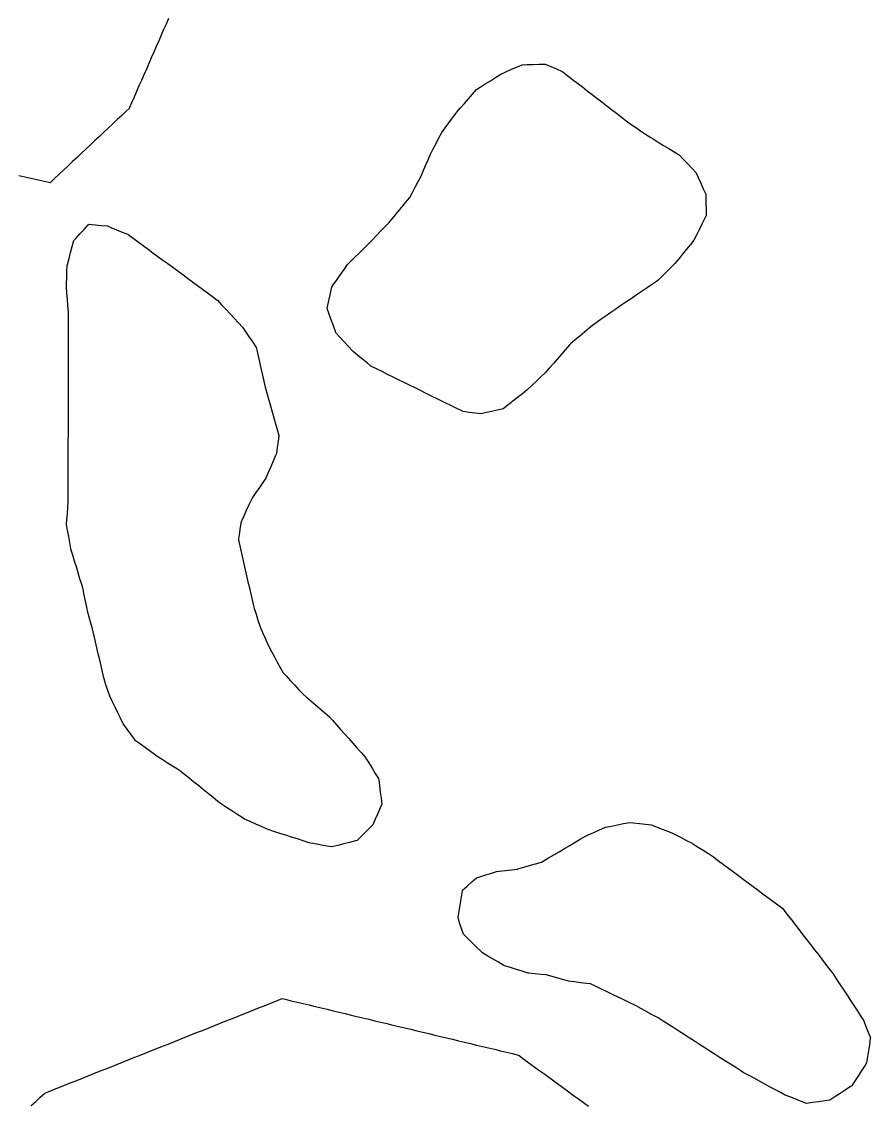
# Model space of a CAD drawing. Header units: millimetres. Extents: x 230 to 3347, y 514 to 5196.
# Drawn here: x 881.3 to 1019.4, y 1806.6 to 1982.7 of the extents above; entities that cross this region are included whole.
import ezdxf

# ---------------------------------------------------------------- set-up
doc = ezdxf.new("R2010")
doc.units = ezdxf.units.MM
for name, color, linetype in [('ALL_HOLES', 1, 'Continuous'), ('ALL_ISLANDS', 7, 'Continuous'), ('OUTLINE_ISLAND_01', 7, 'Continuous'), ('OUTLINE_ISLAND_01_HOLE_41', 1, 'Continuous'), ('OUTLINE_ISLAND_01_HOLE_64', 1, 'Continuous'), ('OUTLINE_ISLAND_01_HOLE_67', 1, 'Continuous')]:
    doc.layers.add(name, color=color, linetype=linetype)

msp = doc.modelspace()

# ---------------------------------------------------------------- linework, layer by layer
at = {"layer": 'ALL_HOLES'}
for points in [[(966.4903, 1975.8125), (967.4095, 1975.4186), (968.3286, 1975.0247), (969.2478, 1974.6308), (969.3765, 1974.5318), (970.1693, 1973.9222), (970.962, 1973.3127), (971.7548, 1972.7032), (972.5475, 1972.0936), (973.3403, 1971.4841), (974.133, 1970.8745), (974.9258, 1970.265), (975.7186, 1969.6554), (976.5113, 1969.0459), (977.3041, 1968.4364), (978.0968, 1967.8268), (978.8896, 1967.2173), (979.6823, 1966.6077), (980.4751, 1965.9982), (981.1752, 1965.529), (982.0059, 1964.9723), (982.8367, 1964.4156), (983.6674, 1963.8589), (984.0493, 1963.6271), (984.9041, 1963.1082), (985.759, 1962.5894), (986.6139, 1962.0706), (987.4688, 1961.5517), (988.3236, 1961.0329), (989.0084, 1960.3082), (989.6951, 1959.5813), (990.3819, 1958.8544), (991.0687, 1958.1275), (991.4116, 1957.3657), (991.822, 1956.4538), (992.2324, 1955.5419), (992.6429, 1954.63), (992.6487, 1954.1624), (992.6613, 1953.1624), (992.6739, 1952.1625), (992.6865, 1951.1626), (992.4854, 1950.7549), (992.0431, 1949.8581), (991.6007, 1948.9612), (991.1583, 1948.0644), (990.716, 1947.1676), (990.1369, 1946.461), (989.5031, 1945.6875), (988.8692, 1944.9141), (988.2354, 1944.1406), (987.6015, 1943.3672), (987.0253, 1942.7863), (986.321, 1942.0763), (985.6167, 1941.3664), (984.9125, 1940.6564), (984.6133, 1940.4533), (983.786, 1939.8915), (982.9588, 1939.3297), (982.1315, 1938.7679), (981.3042, 1938.2061), (980.4769, 1937.6443), (979.6497, 1937.0825), (978.8224, 1936.5207), (977.9951, 1935.9589), (977.1678, 1935.3971), (976.4478, 1934.8834), (975.6337, 1934.3027), (974.8196, 1933.7219), (974.0055, 1933.1412), (973.6731, 1932.8617), (972.9076, 1932.2183), (972.1421, 1931.5749), (971.3766, 1930.9314), (970.6111, 1930.288), (970.4629, 1930.119), (969.8035, 1929.3673), (969.1441, 1928.6155), (968.4846, 1927.8637), (967.8252, 1927.1119), (967.1658, 1926.3601), (966.5064, 1925.6084), (965.8002, 1924.9352), (965.0764, 1924.2452), (964.3525, 1923.5553), (963.6287, 1922.8653), (963.5658, 1922.8154), (962.782, 1922.1944), (961.9982, 1921.5734), (961.2144, 1920.9524), (960.4306, 1920.3314), (959.6468, 1919.7104), (958.9338, 1919.5504), (957.9581, 1919.3314), (956.9824, 1919.1124), (956.0067, 1918.8934), (955.1153, 1919.0118), (954.124, 1919.1435), (953.1328, 1919.2753), (952.9162, 1919.3823), (952.0197, 1919.8255), (951.1233, 1920.2687), (950.2269, 1920.7119), (949.3304, 1921.1551), (948.9105, 1921.3619), (948.0134, 1921.8036), (947.1162, 1922.2453), (946.2191, 1922.6871), (945.322, 1923.1288), (944.4248, 1923.5706), (943.5277, 1924.0123), (942.6305, 1924.454), (941.7334, 1924.8958), (940.8362, 1925.3375), (939.9391, 1925.7793), (939.042, 1926.221), (938.1448, 1926.6628), (937.5545, 1927.1522), (936.7846, 1927.7904), (936.0148, 1928.4287), (935.245, 1929.0669), (935.1551, 1929.1627), (934.4709, 1929.8921), (933.7868, 1930.6214), (933.1026, 1931.3507), (932.4184, 1932.0801), (932.3443, 1932.2934), (932.0163, 1933.2381), (931.6883, 1934.1828), (931.3603, 1935.1274), (931.0323, 1936.0721), (931.1461, 1936.5987), (931.3573, 1937.5761), (931.5686, 1938.5535), (931.7798, 1939.531), (932.0557, 1939.9287), (932.6257, 1940.7504), (933.1956, 1941.5721), (933.7655, 1942.3938), (934.3355, 1943.2155), (934.747, 1943.6206), (935.4597, 1944.3221), (936.1724, 1945.0236), (936.885, 1945.7251), (937.5977, 1946.4266), (937.6354, 1946.4658), (938.3288, 1947.1863), (939.0223, 1947.9068), (939.7157, 1948.6273), (940.4092, 1949.3478), (941.1026, 1950.0683), (941.2547, 1950.2515), (941.8934, 1951.0209), (942.5322, 1951.7904), (943.1709, 1952.5598), (943.8096, 1953.3292), (944.4484, 1954.0987), (944.8872, 1954.9303), (945.354, 1955.8147), (945.8207, 1956.6991), (946.2874, 1957.5835), (946.6436, 1958.41), (947.0394, 1959.3283), (947.4352, 1960.2467), (947.831, 1961.165), (948.2771, 1962.018), (948.7405, 1962.9042), (949.2039, 1963.7903), (949.6673, 1964.6765), (950.2267, 1965.4363), (950.8197, 1966.2415), (951.4126, 1967.0468), (952.0055, 1967.852), (952.0604, 1967.915), (952.717, 1968.6693), (953.3736, 1969.4235), (954.0302, 1970.1778), (954.6868, 1970.932), (955.3434, 1971.6863), (955.8922, 1972.0369), (956.7349, 1972.5753), (957.5776, 1973.1137), (958.4203, 1973.6521), (959.263, 1974.1905), (959.9911, 1974.5097), (960.907, 1974.9112), (961.8228, 1975.3127), (962.7387, 1975.7142), (963.4936, 1975.734), (964.4933, 1975.7602), (965.4929, 1975.7864)], [(892.2482, 1949.7774), (893.2433, 1949.6779), (894.2383, 1949.5784), (895.2333, 1949.4789), (895.8116, 1949.2446), (896.7384, 1948.8691), (897.6652, 1948.4935), (898.592, 1948.118), (898.6336, 1948.0874), (899.4391, 1947.4948), (900.2446, 1946.9022), (901.05, 1946.3096), (901.8555, 1945.717), (902.661, 1945.1244), (903.4665, 1944.5317), (904.272, 1943.9391), (905.0775, 1943.3465), (905.883, 1942.7539), (906.6885, 1942.1613), (907.494, 1941.5687), (908.2995, 1940.9761), (909.105, 1940.3835), (909.9105, 1939.7909), (910.716, 1939.1983), (911.5214, 1938.6057), (912.3269, 1938.0131), (913.1324, 1937.4205), (913.1509, 1937.4007), (913.8331, 1936.6696), (914.5154, 1935.9385), (915.1976, 1935.2074), (915.8799, 1934.4763), (916.5621, 1933.7452), (917.2444, 1933.014), (917.7751, 1932.2209), (918.3312, 1931.3898), (918.8874, 1930.5587), (919.4435, 1929.7276), (919.5945, 1929.0749), (919.8198, 1928.1007), (920.0452, 1927.1264), (920.2706, 1926.1521), (920.4959, 1925.1778), (920.7213, 1924.2036), (920.9467, 1923.2293), (920.9864, 1923.0874), (921.256, 1922.1245), (921.5256, 1921.1615), (921.7952, 1920.1985), (922.0649, 1919.2356), (922.3345, 1918.2726), (922.6041, 1917.3096), (922.8737, 1916.3467), (923.1433, 1915.3837), (923.0121, 1914.434), (922.8753, 1913.4434), (922.7384, 1912.4528), (922.5986, 1912.1235), (922.2079, 1911.2031), (921.8171, 1910.2826), (921.4263, 1909.3621), (921.0355, 1908.4416), (920.556, 1907.7587), (919.9812, 1906.9404), (919.4065, 1906.1221), (918.8318, 1905.3037), (918.6893, 1904.9972), (918.2676, 1904.0905), (917.846, 1903.1837), (917.4243, 1902.277), (917.0027, 1901.3702), (916.8726, 1900.5298), (916.7196, 1899.5415), (916.5667, 1898.5533), (916.5981, 1898.4129), (916.8164, 1897.437), (917.0347, 1896.4612), (917.253, 1895.4853), (917.4713, 1894.5094), (917.6896, 1893.5335), (917.9079, 1892.5576), (918.1263, 1891.5818), (918.3446, 1890.6059), (918.5629, 1889.63), (918.7812, 1888.6541), (918.9995, 1887.6783), (919.131, 1887.2654), (919.4345, 1886.3125), (919.7379, 1885.3597), (920.0414, 1884.4068), (920.103, 1884.269), (920.5109, 1883.3559), (920.9188, 1882.4429), (921.3267, 1881.5299), (921.7346, 1880.6169), (921.9294, 1880.2657), (922.4145, 1879.3912), (922.8996, 1878.5168), (923.3846, 1877.6423), (923.8697, 1876.7678), (924.3755, 1876.2232), (925.0559, 1875.4904), (925.7364, 1874.7576), (926.4168, 1874.0248), (927.0973, 1873.292), (927.5712, 1872.8874), (928.3318, 1872.2382), (929.0924, 1871.5889), (929.853, 1870.9397), (930.6135, 1870.2904), (931.3741, 1869.6411), (931.8817, 1869.0689), (932.5454, 1868.3209), (933.209, 1867.5728), (933.8726, 1866.8247), (934.5362, 1866.0766), (935.1998, 1865.3286), (935.8635, 1864.5805), (936.5271, 1863.8324), (937.1907, 1863.0844), (937.2595, 1862.9735), (937.7868, 1862.1238), (938.3141, 1861.2741), (938.8414, 1860.4244), (939.3687, 1859.5747), (939.3959, 1859.3629), (939.5234, 1858.371), (939.651, 1857.3792), (939.7785, 1856.3874), (939.906, 1855.3955), (939.6462, 1854.8055), (939.2432, 1853.8902), (938.8402, 1852.975), (938.4372, 1852.0598), (938.0235, 1851.6404), (937.3214, 1850.9284), (936.6192, 1850.2164), (935.917, 1849.5044), (935.639, 1849.4346), (934.6691, 1849.1911), (933.6992, 1848.9477), (932.7293, 1848.7042), (931.7594, 1848.4607), (931.3251, 1848.5358), (930.3397, 1848.7062), (929.3543, 1848.8766), (928.3689, 1849.047), (928.0731, 1849.1414), (927.1205, 1849.4455), (926.1678, 1849.7496), (925.2152, 1850.0538), (924.2626, 1850.3579), (923.3099, 1850.662), (922.3573, 1850.9661), (921.4047, 1851.2702), (921.2294, 1851.3487), (920.3169, 1851.7576), (919.4043, 1852.1666), (918.4917, 1852.5755), (917.5791, 1852.9844), (917.1722, 1853.2452), (916.3303, 1853.7847), (915.4883, 1854.3243), (914.6464, 1854.8639), (913.8045, 1855.4035), (913.2328, 1855.8633), (912.4536, 1856.49), (911.6743, 1857.1168), (910.8951, 1857.7435), (910.1159, 1858.3703), (909.3367, 1858.997), (908.5575, 1859.6238), (907.7782, 1860.2505), (906.999, 1860.8773), (906.667, 1861.0865), (905.8209, 1861.6195), (904.9749, 1862.1526), (904.1288, 1862.6857), (903.2827, 1863.2187), (903.0674, 1863.3762), (902.2602, 1863.9665), (901.453, 1864.5567), (900.6459, 1865.147), (899.8387, 1865.7373), (899.6374, 1866.0067), (899.0389, 1866.8078), (898.4404, 1867.609), (897.8419, 1868.4101), (897.81, 1868.476), (897.3735, 1869.3757), (896.937, 1870.2755), (896.5006, 1871.1752), (896.0641, 1872.0749), (895.6276, 1872.9746), (895.3245, 1873.8793), (895.0068, 1874.8275), (894.6891, 1875.7757), (894.6471, 1875.9614), (894.4265, 1876.9368), (894.2059, 1877.9121), (893.9853, 1878.8875), (893.7648, 1879.8629), (893.5442, 1880.8383), (893.3236, 1881.8136), (893.1031, 1882.789), (893.0579, 1882.9536), (892.7931, 1883.9179), (892.5283, 1884.8822), (892.2635, 1885.8465), (891.9987, 1886.8108), (891.8682, 1887.472), (891.6745, 1888.4531), (891.4809, 1889.4342), (891.2873, 1890.4152), (891.0656, 1891.1401), (890.7731, 1892.0964), (890.4806, 1893.0526), (890.1881, 1894.0089), (889.8956, 1894.9652), (889.6031, 1895.9214), (889.3106, 1896.8777), (889.2879, 1897.0083), (889.1165, 1897.9935), (888.9452, 1898.9787), (888.7739, 1899.9639), (888.6026, 1900.9492), (888.6558, 1901.6575), (888.7306, 1902.6546), (888.8055, 1903.6518), (888.8804, 1904.649), (888.8806, 1905.5358), (888.8809, 1906.5358), (888.8811, 1907.5358), (888.8814, 1908.5358), (888.8817, 1909.5358), (888.8819, 1910.5358), (888.8822, 1911.5358), (888.8825, 1912.5358), (888.8827, 1913.5358), (888.883, 1914.5358), (888.8833, 1915.5358), (888.8835, 1916.5358), (888.8838, 1917.5358), (888.8841, 1918.5358), (888.8843, 1919.5358), (888.8846, 1920.5358), (888.8849, 1921.5358), (888.8851, 1922.5358), (888.8854, 1923.5358), (888.8857, 1924.5358), (888.8859, 1925.5358), (888.8862, 1926.5358), (888.8865, 1927.5358), (888.8867, 1928.5358), (888.887, 1929.5358), (888.8873, 1930.5358), (888.8875, 1931.5358), (888.8878, 1932.5358), (888.8881, 1933.5358), (888.8883, 1934.5358), (888.8886, 1935.5358), (888.8865, 1935.5636), (888.8121, 1936.5609), (888.7377, 1937.5581), (888.6633, 1938.5553), (888.5889, 1939.5525), (888.6046, 1940.0683), (888.635, 1941.0678), (888.6653, 1942.0673), (888.6957, 1943.0669), (888.7387, 1943.2291), (888.9952, 1944.1957), (889.2516, 1945.1623), (889.508, 1946.1288), (889.7645, 1947.0954), (890.0935, 1947.4507), (890.773, 1948.1844), (891.4525, 1948.9181), (892.1319, 1949.6518)], [(953.0528, 1841.4378), (953.8054, 1842.0963), (954.558, 1842.7548), (955.3106, 1843.4133), (955.719, 1843.5444), (956.6712, 1843.8499), (957.6234, 1844.1555), (958.5755, 1844.461), (959.0221, 1844.5123), (960.0156, 1844.6265), (961.0091, 1844.7407), (962.0025, 1844.8548), (962.0345, 1844.864), (962.9958, 1845.1395), (963.9571, 1845.415), (964.9184, 1845.6904), (965.8797, 1845.9659), (966.1936, 1846.1519), (967.0539, 1846.6617), (967.9142, 1847.1715), (968.7745, 1847.6813), (969.6348, 1848.191), (970.4951, 1848.7008), (971.3554, 1849.2106), (972.2157, 1849.7204), (973.076, 1850.2302), (973.4911, 1850.4161), (974.4038, 1850.8248), (975.3164, 1851.2335), (976.2291, 1851.6422), (976.3037, 1851.6572), (977.284, 1851.8549), (978.2642, 1852.0526), (979.2445, 1852.2503), (980.2247, 1852.448), (980.8386, 1852.3807), (981.8326, 1852.2716), (982.8266, 1852.1625), (983.8207, 1852.0534), (984.4624, 1851.7948), (985.3899, 1851.4209), (986.3173, 1851.047), (987.2448, 1850.6732), (987.7421, 1850.419), (988.6325, 1849.9637), (989.5228, 1849.5085), (990.4132, 1849.0533), (990.5286, 1848.9796), (991.3713, 1848.4412), (992.2141, 1847.9028), (993.0568, 1847.3645), (993.8995, 1846.8261), (993.931, 1846.8025), (994.7326, 1846.2046), (995.5342, 1845.6067), (996.3357, 1845.0088), (997.1373, 1844.4109), (997.9389, 1843.813), (998.7404, 1843.2151), (999.542, 1842.6172), (1000.3436, 1842.0193), (1001.1452, 1841.4214), (1001.9467, 1840.8235), (1002.7483, 1840.2256), (1003.5499, 1839.6277), (1004.3514, 1839.0298), (1005.153, 1838.4319), (1005.4029, 1838.1084), (1006.0141, 1837.3169), (1006.6253, 1836.5255), (1007.2365, 1835.734), (1007.8477, 1834.9425), (1008.4589, 1834.1511), (1009.0701, 1833.3596), (1009.6813, 1832.5681), (1010.2926, 1831.7767), (1010.9038, 1830.9852), (1011.515, 1830.1937), (1012.1262, 1829.4023), (1012.7374, 1828.6108), (1013.3486, 1827.8193), (1013.4403, 1827.6791), (1013.9876, 1826.8422), (1014.5349, 1826.0052), (1015.0822, 1825.1683), (1015.6295, 1824.3313), (1016.1768, 1823.4944), (1016.7241, 1822.6574), (1017.2714, 1821.8205), (1017.8186, 1820.9836), (1018.3659, 1820.1466), (1018.707, 1819.2585), (1019.0655, 1818.325), (1019.424, 1817.3915), (1019.405, 1817.2637), (1019.2579, 1816.2746), (1019.1108, 1815.2855), (1018.9637, 1814.2964), (1018.8166, 1813.3072), (1018.5984, 1812.9703), (1018.055, 1812.1308), (1017.5115, 1811.2914), (1016.9681, 1810.452), (1016.4246, 1809.6125), (1016.1783, 1809.4519), (1015.3406, 1808.9058), (1014.5029, 1808.3596), (1013.6652, 1807.8135), (1012.8275, 1807.2674), (1012.0107, 1807.1453), (1011.0217, 1806.9976), (1010.0327, 1806.8498), (1009.0437, 1806.7021), (1008.3252, 1806.985), (1007.3948, 1807.3515), (1006.4643, 1807.718), (1005.5339, 1808.0844), (1004.8844, 1808.4368), (1004.0054, 1808.9136), (1003.1264, 1809.3905), (1002.2474, 1809.8673), (1001.3684, 1810.3441), (1000.4894, 1810.821), (999.6105, 1811.2978), (998.7315, 1811.7747), (998.3636, 1812.0099), (997.5211, 1812.5487), (996.6786, 1813.0874), (995.8361, 1813.6261), (994.9937, 1814.1648), (994.1512, 1814.7036), (993.3087, 1815.2423), (992.4662, 1815.781), (991.6237, 1816.3197), (990.7813, 1816.8585), (989.9388, 1817.3972), (989.0963, 1817.9359), (988.2538, 1818.4747), (987.4113, 1819.0134), (986.5689, 1819.5521), (985.7264, 1820.0908), (984.8839, 1820.6296), (984.7947, 1820.6781), (983.9164, 1821.1561), (983.038, 1821.6342), (982.1597, 1822.1122), (981.2814, 1822.5903), (981.0797, 1822.6875), (980.1789, 1823.1218), (979.2782, 1823.5562), (978.3774, 1823.9905), (977.4767, 1824.4248), (976.5759, 1824.8592), (975.6752, 1825.2935), (974.7744, 1825.7278), (973.8737, 1826.1622), (973.2437, 1826.243), (972.2518, 1826.3701), (971.2599, 1826.4973), (970.2681, 1826.6245), (969.5474, 1826.8229), (968.5832, 1827.0883), (967.6191, 1827.3537), (966.6549, 1827.619), (965.83, 1827.7042), (964.8353, 1827.807), (963.8406, 1827.9097), (963.728, 1827.9438), (962.7708, 1828.2333), (961.8137, 1828.5229), (960.8565, 1828.8125), (959.8994, 1829.1021), (959.7573, 1829.1849), (958.8935, 1829.6887), (958.0296, 1830.1925), (957.1658, 1830.6963), (956.302, 1831.2001), (956.0521, 1831.4449), (955.3378, 1832.1447), (954.6234, 1832.8445), (953.9091, 1833.5443), (953.1947, 1834.2441), (952.9445, 1835.0054), (952.6323, 1835.9554), (952.3201, 1836.9054), (952.3391, 1837.0228), (952.4986, 1838.01), (952.6582, 1838.9972), (952.8178, 1839.9844), (952.9774, 1840.9715)]]:
    msp.add_lwpolyline(points, close=True, dxfattribs=at)
at = {"layer": 'ALL_ISLANDS'}
for points in [[(905.1925, 1983.2471), (904.7916, 1982.331), (904.3907, 1981.4148), (903.9897, 1980.4987), (903.5888, 1979.5826), (903.1879, 1978.6665), (902.787, 1977.7504), (902.3861, 1976.8343), (901.9851, 1975.9182), (901.5842, 1975.002), (901.1833, 1974.0859), (900.7824, 1973.1698), (900.3815, 1972.2537), (899.9806, 1971.3376), (899.5796, 1970.4215), (899.1787, 1969.5054), (898.7778, 1968.5893), (898.3156, 1968.1553), (897.5866, 1967.4708), (896.8576, 1966.7863), (896.1286, 1966.1018), (895.3996, 1965.4173), (894.6705, 1964.7328), (893.9415, 1964.0483), (893.2125, 1963.3638), (892.4835, 1962.6793), (891.7545, 1961.9948), (891.0255, 1961.3103), (890.2965, 1960.6258), (889.5674, 1959.9413), (888.8384, 1959.2568), (888.1094, 1958.5723), (887.3804, 1957.8878), (886.6514, 1957.2033), (885.9224, 1956.5188), (885.6968, 1956.5676), (884.7194, 1956.779), (883.742, 1956.9904), (882.7646, 1957.2018), (881.7872, 1957.4132), (880.8098, 1957.6246)], [(882.839, 1806.3916), (883.5791, 1807.0641), (884.3192, 1807.7366), (885.0592, 1808.4092), (885.6088, 1808.6279), (886.5379, 1808.9976), (887.4671, 1809.3673), (888.3962, 1809.737), (889.3254, 1810.1068), (890.2545, 1810.4765), (891.1836, 1810.8462), (892.1128, 1811.2159), (893.0419, 1811.5857), (893.9711, 1811.9554), (894.9002, 1812.3251), (895.8293, 1812.6948), (896.7585, 1813.0646), (897.6876, 1813.4343), (898.6168, 1813.804), (899.5459, 1814.1737), (900.4751, 1814.5435), (901.4042, 1814.9132), (902.3333, 1815.2829), (903.2625, 1815.6526), (904.1916, 1816.0224), (905.1208, 1816.3921), (906.0499, 1816.7618), (906.979, 1817.1315), (907.9082, 1817.5013), (908.8373, 1817.871), (909.7665, 1818.2407), (910.6956, 1818.6104), (911.6248, 1818.9802), (912.5539, 1819.3499), (913.483, 1819.7196), (914.4122, 1820.0893), (915.3413, 1820.4591), (916.2705, 1820.8288), (917.1996, 1821.1985), (918.1287, 1821.5682), (919.0579, 1821.938), (919.987, 1822.3077), (920.9162, 1822.6774), (921.8453, 1823.0471), (922.7744, 1823.4169), (923.7036, 1823.7866), (924.196, 1823.6688), (925.1686, 1823.4361), (926.1411, 1823.2035), (927.1137, 1822.9708), (928.0862, 1822.7382), (929.0588, 1822.5055), (930.0314, 1822.2728), (931.0039, 1822.0402), (931.9765, 1821.8075), (932.949, 1821.5749), (933.9216, 1821.3422), (934.8941, 1821.1095), (935.8667, 1820.8769), (936.8393, 1820.6442), (937.8118, 1820.4116), (938.7844, 1820.1789), (939.7569, 1819.9463), (940.7295, 1819.7136), (941.7021, 1819.4809), (942.6746, 1819.2483), (943.6472, 1819.0156), (944.6197, 1818.783), (945.5923, 1818.5503), (946.5649, 1818.3176), (947.5374, 1818.085), (948.51, 1817.8523), (949.4825, 1817.6197), (950.4551, 1817.387), (951.4276, 1817.1543), (952.4002, 1816.9217), (953.3728, 1816.689), (954.3453, 1816.4564), (955.3179, 1816.2237), (956.2904, 1815.9911), (957.263, 1815.7584), (958.2356, 1815.5257), (959.2081, 1815.2931), (960.1807, 1815.0604), (961.1532, 1814.8278), (962.1258, 1814.5951), (962.2383, 1814.5132), (963.0468, 1813.9247), (963.8554, 1813.3362), (964.6639, 1812.7477), (965.4724, 1812.1592), (966.2809, 1811.5707), (967.0894, 1810.9823), (967.8979, 1810.3938), (968.7064, 1809.8053), (969.5149, 1809.2168), (970.3234, 1808.6283), (971.1319, 1808.0398), (971.9404, 1807.4513), (972.7489, 1806.8628), (973.5574, 1806.2744)]]:
    msp.add_lwpolyline(points, dxfattribs=at)
at = {"layer": 'OUTLINE_ISLAND_01'}
for points in [[(905.1925, 1983.2471), (904.7916, 1982.331), (904.3907, 1981.4148), (903.9897, 1980.4987), (903.5888, 1979.5826), (903.1879, 1978.6665), (902.787, 1977.7504), (902.3861, 1976.8343), (901.9851, 1975.9182), (901.5842, 1975.002), (901.1833, 1974.0859), (900.7824, 1973.1698), (900.3815, 1972.2537), (899.9806, 1971.3376), (899.5796, 1970.4215), (899.1787, 1969.5054), (898.7778, 1968.5893), (898.3156, 1968.1553), (897.5866, 1967.4708), (896.8576, 1966.7863), (896.1286, 1966.1018), (895.3996, 1965.4173), (894.6705, 1964.7328), (893.9415, 1964.0483), (893.2125, 1963.3638), (892.4835, 1962.6793), (891.7545, 1961.9948), (891.0255, 1961.3103), (890.2965, 1960.6258), (889.5674, 1959.9413), (888.8384, 1959.2568), (888.1094, 1958.5723), (887.3804, 1957.8878), (886.6514, 1957.2033), (885.9224, 1956.5188), (885.6968, 1956.5676), (884.7194, 1956.779), (883.742, 1956.9904), (882.7646, 1957.2018), (881.7872, 1957.4132), (880.8098, 1957.6246)], [(882.839, 1806.3916), (883.5791, 1807.0641), (884.3192, 1807.7366), (885.0592, 1808.4092), (885.6088, 1808.6279), (886.5379, 1808.9976), (887.4671, 1809.3673), (888.3962, 1809.737), (889.3254, 1810.1068), (890.2545, 1810.4765), (891.1836, 1810.8462), (892.1128, 1811.2159), (893.0419, 1811.5857), (893.9711, 1811.9554), (894.9002, 1812.3251), (895.8293, 1812.6948), (896.7585, 1813.0646), (897.6876, 1813.4343), (898.6168, 1813.804), (899.5459, 1814.1737), (900.4751, 1814.5435), (901.4042, 1814.9132), (902.3333, 1815.2829), (903.2625, 1815.6526), (904.1916, 1816.0224), (905.1208, 1816.3921), (906.0499, 1816.7618), (906.979, 1817.1315), (907.9082, 1817.5013), (908.8373, 1817.871), (909.7665, 1818.2407), (910.6956, 1818.6104), (911.6248, 1818.9802), (912.5539, 1819.3499), (913.483, 1819.7196), (914.4122, 1820.0893), (915.3413, 1820.4591), (916.2705, 1820.8288), (917.1996, 1821.1985), (918.1287, 1821.5682), (919.0579, 1821.938), (919.987, 1822.3077), (920.9162, 1822.6774), (921.8453, 1823.0471), (922.7744, 1823.4169), (923.7036, 1823.7866), (924.196, 1823.6688), (925.1686, 1823.4361), (926.1411, 1823.2035), (927.1137, 1822.9708), (928.0862, 1822.7382), (929.0588, 1822.5055), (930.0314, 1822.2728), (931.0039, 1822.0402), (931.9765, 1821.8075), (932.949, 1821.5749), (933.9216, 1821.3422), (934.8941, 1821.1095), (935.8667, 1820.8769), (936.8393, 1820.6442), (937.8118, 1820.4116), (938.7844, 1820.1789), (939.7569, 1819.9463), (940.7295, 1819.7136), (941.7021, 1819.4809), (942.6746, 1819.2483), (943.6472, 1819.0156), (944.6197, 1818.783), (945.5923, 1818.5503), (946.5649, 1818.3176), (947.5374, 1818.085), (948.51, 1817.8523), (949.4825, 1817.6197), (950.4551, 1817.387), (951.4276, 1817.1543), (952.4002, 1816.9217), (953.3728, 1816.689), (954.3453, 1816.4564), (955.3179, 1816.2237), (956.2904, 1815.9911), (957.263, 1815.7584), (958.2356, 1815.5257), (959.2081, 1815.2931), (960.1807, 1815.0604), (961.1532, 1814.8278), (962.1258, 1814.5951), (962.2383, 1814.5132), (963.0468, 1813.9247), (963.8554, 1813.3362), (964.6639, 1812.7477), (965.4724, 1812.1592), (966.2809, 1811.5707), (967.0894, 1810.9823), (967.8979, 1810.3938), (968.7064, 1809.8053), (969.5149, 1809.2168), (970.3234, 1808.6283), (971.1319, 1808.0398), (971.9404, 1807.4513), (972.7489, 1806.8628), (973.5574, 1806.2744)]]:
    msp.add_lwpolyline(points, dxfattribs=at)
at = {"layer": 'OUTLINE_ISLAND_01_HOLE_41'}
msp.add_lwpolyline([(953.0528, 1841.4378), (953.8054, 1842.0963), (954.558, 1842.7548), (955.3106, 1843.4133), (955.719, 1843.5444), (956.6712, 1843.8499), (957.6234, 1844.1555), (958.5755, 1844.461), (959.0221, 1844.5123), (960.0156, 1844.6265), (961.0091, 1844.7407), (962.0025, 1844.8548), (962.0345, 1844.864), (962.9958, 1845.1395), (963.9571, 1845.415), (964.9184, 1845.6904), (965.8797, 1845.9659), (966.1936, 1846.1519), (967.0539, 1846.6617), (967.9142, 1847.1715), (968.7745, 1847.6813), (969.6348, 1848.191), (970.4951, 1848.7008), (971.3554, 1849.2106), (972.2157, 1849.7204), (973.076, 1850.2302), (973.4911, 1850.4161), (974.4038, 1850.8248), (975.3164, 1851.2335), (976.2291, 1851.6422), (976.3037, 1851.6572), (977.284, 1851.8549), (978.2642, 1852.0526), (979.2445, 1852.2503), (980.2247, 1852.448), (980.8386, 1852.3807), (981.8326, 1852.2716), (982.8266, 1852.1625), (983.8207, 1852.0534), (984.4624, 1851.7948), (985.3899, 1851.4209), (986.3173, 1851.047), (987.2448, 1850.6732), (987.7421, 1850.419), (988.6325, 1849.9637), (989.5228, 1849.5085), (990.4132, 1849.0533), (990.5286, 1848.9796), (991.3713, 1848.4412), (992.2141, 1847.9028), (993.0568, 1847.3645), (993.8995, 1846.8261), (993.931, 1846.8025), (994.7326, 1846.2046), (995.5342, 1845.6067), (996.3357, 1845.0088), (997.1373, 1844.4109), (997.9389, 1843.813), (998.7404, 1843.2151), (999.542, 1842.6172), (1000.3436, 1842.0193), (1001.1452, 1841.4214), (1001.9467, 1840.8235), (1002.7483, 1840.2256), (1003.5499, 1839.6277), (1004.3514, 1839.0298), (1005.153, 1838.4319), (1005.4029, 1838.1084), (1006.0141, 1837.3169), (1006.6253, 1836.5255), (1007.2365, 1835.734), (1007.8477, 1834.9425), (1008.4589, 1834.1511), (1009.0701, 1833.3596), (1009.6813, 1832.5681), (1010.2926, 1831.7767), (1010.9038, 1830.9852), (1011.515, 1830.1937), (1012.1262, 1829.4023), (1012.7374, 1828.6108), (1013.3486, 1827.8193), (1013.4403, 1827.6791), (1013.9876, 1826.8422), (1014.5349, 1826.0052), (1015.0822, 1825.1683), (1015.6295, 1824.3313), (1016.1768, 1823.4944), (1016.7241, 1822.6574), (1017.2714, 1821.8205), (1017.8186, 1820.9836), (1018.3659, 1820.1466), (1018.707, 1819.2585), (1019.0655, 1818.325), (1019.424, 1817.3915), (1019.405, 1817.2637), (1019.2579, 1816.2746), (1019.1108, 1815.2855), (1018.9637, 1814.2964), (1018.8166, 1813.3072), (1018.5984, 1812.9703), (1018.055, 1812.1308), (1017.5115, 1811.2914), (1016.9681, 1810.452), (1016.4246, 1809.6125), (1016.1783, 1809.4519), (1015.3406, 1808.9058), (1014.5029, 1808.3596), (1013.6652, 1807.8135), (1012.8275, 1807.2674), (1012.0107, 1807.1453), (1011.0217, 1806.9976), (1010.0327, 1806.8498), (1009.0437, 1806.7021), (1008.3252, 1806.985), (1007.3948, 1807.3515), (1006.4643, 1807.718), (1005.5339, 1808.0844), (1004.8844, 1808.4368), (1004.0054, 1808.9136), (1003.1264, 1809.3905), (1002.2474, 1809.8673), (1001.3684, 1810.3441), (1000.4894, 1810.821), (999.6105, 1811.2978), (998.7315, 1811.7747), (998.3636, 1812.0099), (997.5211, 1812.5487), (996.6786, 1813.0874), (995.8361, 1813.6261), (994.9937, 1814.1648), (994.1512, 1814.7036), (993.3087, 1815.2423), (992.4662, 1815.781), (991.6237, 1816.3197), (990.7813, 1816.8585), (989.9388, 1817.3972), (989.0963, 1817.9359), (988.2538, 1818.4747), (987.4113, 1819.0134), (986.5689, 1819.5521), (985.7264, 1820.0908), (984.8839, 1820.6296), (984.7947, 1820.6781), (983.9164, 1821.1561), (983.038, 1821.6342), (982.1597, 1822.1122), (981.2814, 1822.5903), (981.0797, 1822.6875), (980.1789, 1823.1218), (979.2782, 1823.5562), (978.3774, 1823.9905), (977.4767, 1824.4248), (976.5759, 1824.8592), (975.6752, 1825.2935), (974.7744, 1825.7278), (973.8737, 1826.1622), (973.2437, 1826.243), (972.2518, 1826.3701), (971.2599, 1826.4973), (970.2681, 1826.6245), (969.5474, 1826.8229), (968.5832, 1827.0883), (967.6191, 1827.3537), (966.6549, 1827.619), (965.83, 1827.7042), (964.8353, 1827.807), (963.8406, 1827.9097), (963.728, 1827.9438), (962.7708, 1828.2333), (961.8137, 1828.5229), (960.8565, 1828.8125), (959.8994, 1829.1021), (959.7573, 1829.1849), (958.8935, 1829.6887), (958.0296, 1830.1925), (957.1658, 1830.6963), (956.302, 1831.2001), (956.0521, 1831.4449), (955.3378, 1832.1447), (954.6234, 1832.8445), (953.9091, 1833.5443), (953.1947, 1834.2441), (952.9445, 1835.0054), (952.6323, 1835.9554), (952.3201, 1836.9054), (952.3391, 1837.0228), (952.4986, 1838.01), (952.6582, 1838.9972), (952.8178, 1839.9844), (952.9774, 1840.9715)], close=True, dxfattribs=at)
at = {"layer": 'OUTLINE_ISLAND_01_HOLE_64'}
msp.add_lwpolyline([(892.2482, 1949.7774), (893.2433, 1949.6779), (894.2383, 1949.5784), (895.2333, 1949.4789), (895.8116, 1949.2446), (896.7384, 1948.8691), (897.6652, 1948.4935), (898.592, 1948.118), (898.6336, 1948.0874), (899.4391, 1947.4948), (900.2446, 1946.9022), (901.05, 1946.3096), (901.8555, 1945.717), (902.661, 1945.1244), (903.4665, 1944.5317), (904.272, 1943.9391), (905.0775, 1943.3465), (905.883, 1942.7539), (906.6885, 1942.1613), (907.494, 1941.5687), (908.2995, 1940.9761), (909.105, 1940.3835), (909.9105, 1939.7909), (910.716, 1939.1983), (911.5214, 1938.6057), (912.3269, 1938.0131), (913.1324, 1937.4205), (913.1509, 1937.4007), (913.8331, 1936.6696), (914.5154, 1935.9385), (915.1976, 1935.2074), (915.8799, 1934.4763), (916.5621, 1933.7452), (917.2444, 1933.014), (917.7751, 1932.2209), (918.3312, 1931.3898), (918.8874, 1930.5587), (919.4435, 1929.7276), (919.5945, 1929.0749), (919.8198, 1928.1007), (920.0452, 1927.1264), (920.2706, 1926.1521), (920.4959, 1925.1778), (920.7213, 1924.2036), (920.9467, 1923.2293), (920.9864, 1923.0874), (921.256, 1922.1245), (921.5256, 1921.1615), (921.7952, 1920.1985), (922.0649, 1919.2356), (922.3345, 1918.2726), (922.6041, 1917.3096), (922.8737, 1916.3467), (923.1433, 1915.3837), (923.0121, 1914.434), (922.8753, 1913.4434), (922.7384, 1912.4528), (922.5986, 1912.1235), (922.2079, 1911.2031), (921.8171, 1910.2826), (921.4263, 1909.3621), (921.0355, 1908.4416), (920.556, 1907.7587), (919.9812, 1906.9404), (919.4065, 1906.1221), (918.8318, 1905.3037), (918.6893, 1904.9972), (918.2676, 1904.0905), (917.846, 1903.1837), (917.4243, 1902.277), (917.0027, 1901.3702), (916.8726, 1900.5298), (916.7196, 1899.5415), (916.5667, 1898.5533), (916.5981, 1898.4129), (916.8164, 1897.437), (917.0347, 1896.4612), (917.253, 1895.4853), (917.4713, 1894.5094), (917.6896, 1893.5335), (917.9079, 1892.5576), (918.1263, 1891.5818), (918.3446, 1890.6059), (918.5629, 1889.63), (918.7812, 1888.6541), (918.9995, 1887.6783), (919.131, 1887.2654), (919.4345, 1886.3125), (919.7379, 1885.3597), (920.0414, 1884.4068), (920.103, 1884.269), (920.5109, 1883.3559), (920.9188, 1882.4429), (921.3267, 1881.5299), (921.7346, 1880.6169), (921.9294, 1880.2657), (922.4145, 1879.3912), (922.8996, 1878.5168), (923.3846, 1877.6423), (923.8697, 1876.7678), (924.3755, 1876.2232), (925.0559, 1875.4904), (925.7364, 1874.7576), (926.4168, 1874.0248), (927.0973, 1873.292), (927.5712, 1872.8874), (928.3318, 1872.2382), (929.0924, 1871.5889), (929.853, 1870.9397), (930.6135, 1870.2904), (931.3741, 1869.6411), (931.8817, 1869.0689), (932.5454, 1868.3209), (933.209, 1867.5728), (933.8726, 1866.8247), (934.5362, 1866.0766), (935.1998, 1865.3286), (935.8635, 1864.5805), (936.5271, 1863.8324), (937.1907, 1863.0844), (937.2595, 1862.9735), (937.7868, 1862.1238), (938.3141, 1861.2741), (938.8414, 1860.4244), (939.3687, 1859.5747), (939.3959, 1859.3629), (939.5234, 1858.371), (939.651, 1857.3792), (939.7785, 1856.3874), (939.906, 1855.3955), (939.6462, 1854.8055), (939.2432, 1853.8902), (938.8402, 1852.975), (938.4372, 1852.0598), (938.0235, 1851.6404), (937.3214, 1850.9284), (936.6192, 1850.2164), (935.917, 1849.5044), (935.639, 1849.4346), (934.6691, 1849.1911), (933.6992, 1848.9477), (932.7293, 1848.7042), (931.7594, 1848.4607), (931.3251, 1848.5358), (930.3397, 1848.7062), (929.3543, 1848.8766), (928.3689, 1849.047), (928.0731, 1849.1414), (927.1205, 1849.4455), (926.1678, 1849.7496), (925.2152, 1850.0538), (924.2626, 1850.3579), (923.3099, 1850.662), (922.3573, 1850.9661), (921.4047, 1851.2702), (921.2294, 1851.3487), (920.3169, 1851.7576), (919.4043, 1852.1666), (918.4917, 1852.5755), (917.5791, 1852.9844), (917.1722, 1853.2452), (916.3303, 1853.7847), (915.4883, 1854.3243), (914.6464, 1854.8639), (913.8045, 1855.4035), (913.2328, 1855.8633), (912.4536, 1856.49), (911.6743, 1857.1168), (910.8951, 1857.7435), (910.1159, 1858.3703), (909.3367, 1858.997), (908.5575, 1859.6238), (907.7782, 1860.2505), (906.999, 1860.8773), (906.667, 1861.0865), (905.8209, 1861.6195), (904.9749, 1862.1526), (904.1288, 1862.6857), (903.2827, 1863.2187), (903.0674, 1863.3762), (902.2602, 1863.9665), (901.453, 1864.5567), (900.6459, 1865.147), (899.8387, 1865.7373), (899.6374, 1866.0067), (899.0389, 1866.8078), (898.4404, 1867.609), (897.8419, 1868.4101), (897.81, 1868.476), (897.3735, 1869.3757), (896.937, 1870.2755), (896.5006, 1871.1752), (896.0641, 1872.0749), (895.6276, 1872.9746), (895.3245, 1873.8793), (895.0068, 1874.8275), (894.6891, 1875.7757), (894.6471, 1875.9614), (894.4265, 1876.9368), (894.2059, 1877.9121), (893.9853, 1878.8875), (893.7648, 1879.8629), (893.5442, 1880.8383), (893.3236, 1881.8136), (893.1031, 1882.789), (893.0579, 1882.9536), (892.7931, 1883.9179), (892.5283, 1884.8822), (892.2635, 1885.8465), (891.9987, 1886.8108), (891.8682, 1887.472), (891.6745, 1888.4531), (891.4809, 1889.4342), (891.2873, 1890.4152), (891.0656, 1891.1401), (890.7731, 1892.0964), (890.4806, 1893.0526), (890.1881, 1894.0089), (889.8956, 1894.9652), (889.6031, 1895.9214), (889.3106, 1896.8777), (889.2879, 1897.0083), (889.1165, 1897.9935), (888.9452, 1898.9787), (888.7739, 1899.9639), (888.6026, 1900.9492), (888.6558, 1901.6575), (888.7306, 1902.6546), (888.8055, 1903.6518), (888.8804, 1904.649), (888.8806, 1905.5358), (888.8809, 1906.5358), (888.8811, 1907.5358), (888.8814, 1908.5358), (888.8817, 1909.5358), (888.8819, 1910.5358), (888.8822, 1911.5358), (888.8825, 1912.5358), (888.8827, 1913.5358), (888.883, 1914.5358), (888.8833, 1915.5358), (888.8835, 1916.5358), (888.8838, 1917.5358), (888.8841, 1918.5358), (888.8843, 1919.5358), (888.8846, 1920.5358), (888.8849, 1921.5358), (888.8851, 1922.5358), (888.8854, 1923.5358), (888.8857, 1924.5358), (888.8859, 1925.5358), (888.8862, 1926.5358), (888.8865, 1927.5358), (888.8867, 1928.5358), (888.887, 1929.5358), (888.8873, 1930.5358), (888.8875, 1931.5358), (888.8878, 1932.5358), (888.8881, 1933.5358), (888.8883, 1934.5358), (888.8886, 1935.5358), (888.8865, 1935.5636), (888.8121, 1936.5609), (888.7377, 1937.5581), (888.6633, 1938.5553), (888.5889, 1939.5525), (888.6046, 1940.0683), (888.635, 1941.0678), (888.6653, 1942.0673), (888.6957, 1943.0669), (888.7387, 1943.2291), (888.9952, 1944.1957), (889.2516, 1945.1623), (889.508, 1946.1288), (889.7645, 1947.0954), (890.0935, 1947.4507), (890.773, 1948.1844), (891.4525, 1948.9181), (892.1319, 1949.6518)], close=True, dxfattribs=at)
at = {"layer": 'OUTLINE_ISLAND_01_HOLE_67'}
msp.add_lwpolyline([(966.4903, 1975.8125), (967.4095, 1975.4186), (968.3286, 1975.0247), (969.2478, 1974.6308), (969.3765, 1974.5318), (970.1693, 1973.9222), (970.962, 1973.3127), (971.7548, 1972.7032), (972.5475, 1972.0936), (973.3403, 1971.4841), (974.133, 1970.8745), (974.9258, 1970.265), (975.7186, 1969.6554), (976.5113, 1969.0459), (977.3041, 1968.4364), (978.0968, 1967.8268), (978.8896, 1967.2173), (979.6823, 1966.6077), (980.4751, 1965.9982), (981.1752, 1965.529), (982.0059, 1964.9723), (982.8367, 1964.4156), (983.6674, 1963.8589), (984.0493, 1963.6271), (984.9041, 1963.1082), (985.759, 1962.5894), (986.6139, 1962.0706), (987.4688, 1961.5517), (988.3236, 1961.0329), (989.0084, 1960.3082), (989.6951, 1959.5813), (990.3819, 1958.8544), (991.0687, 1958.1275), (991.4116, 1957.3657), (991.822, 1956.4538), (992.2324, 1955.5419), (992.6429, 1954.63), (992.6487, 1954.1624), (992.6613, 1953.1624), (992.6739, 1952.1625), (992.6865, 1951.1626), (992.4854, 1950.7549), (992.0431, 1949.8581), (991.6007, 1948.9612), (991.1583, 1948.0644), (990.716, 1947.1676), (990.1369, 1946.461), (989.5031, 1945.6875), (988.8692, 1944.9141), (988.2354, 1944.1406), (987.6015, 1943.3672), (987.0253, 1942.7863), (986.321, 1942.0763), (985.6167, 1941.3664), (984.9125, 1940.6564), (984.6133, 1940.4533), (983.786, 1939.8915), (982.9588, 1939.3297), (982.1315, 1938.7679), (981.3042, 1938.2061), (980.4769, 1937.6443), (979.6497, 1937.0825), (978.8224, 1936.5207), (977.9951, 1935.9589), (977.1678, 1935.3971), (976.4478, 1934.8834), (975.6337, 1934.3027), (974.8196, 1933.7219), (974.0055, 1933.1412), (973.6731, 1932.8617), (972.9076, 1932.2183), (972.1421, 1931.5749), (971.3766, 1930.9314), (970.6111, 1930.288), (970.4629, 1930.119), (969.8035, 1929.3673), (969.1441, 1928.6155), (968.4846, 1927.8637), (967.8252, 1927.1119), (967.1658, 1926.3601), (966.5064, 1925.6084), (965.8002, 1924.9352), (965.0764, 1924.2452), (964.3525, 1923.5553), (963.6287, 1922.8653), (963.5658, 1922.8154), (962.782, 1922.1944), (961.9982, 1921.5734), (961.2144, 1920.9524), (960.4306, 1920.3314), (959.6468, 1919.7104), (958.9338, 1919.5504), (957.9581, 1919.3314), (956.9824, 1919.1124), (956.0067, 1918.8934), (955.1153, 1919.0118), (954.124, 1919.1435), (953.1328, 1919.2753), (952.9162, 1919.3823), (952.0197, 1919.8255), (951.1233, 1920.2687), (950.2269, 1920.7119), (949.3304, 1921.1551), (948.9105, 1921.3619), (948.0134, 1921.8036), (947.1162, 1922.2453), (946.2191, 1922.6871), (945.322, 1923.1288), (944.4248, 1923.5706), (943.5277, 1924.0123), (942.6305, 1924.454), (941.7334, 1924.8958), (940.8362, 1925.3375), (939.9391, 1925.7793), (939.042, 1926.221), (938.1448, 1926.6628), (937.5545, 1927.1522), (936.7846, 1927.7904), (936.0148, 1928.4287), (935.245, 1929.0669), (935.1551, 1929.1627), (934.4709, 1929.8921), (933.7868, 1930.6214), (933.1026, 1931.3507), (932.4184, 1932.0801), (932.3443, 1932.2934), (932.0163, 1933.2381), (931.6883, 1934.1828), (931.3603, 1935.1274), (931.0323, 1936.0721), (931.1461, 1936.5987), (931.3573, 1937.5761), (931.5686, 1938.5535), (931.7798, 1939.531), (932.0557, 1939.9287), (932.6257, 1940.7504), (933.1956, 1941.5721), (933.7655, 1942.3938), (934.3355, 1943.2155), (934.747, 1943.6206), (935.4597, 1944.3221), (936.1724, 1945.0236), (936.885, 1945.7251), (937.5977, 1946.4266), (937.6354, 1946.4658), (938.3288, 1947.1863), (939.0223, 1947.9068), (939.7157, 1948.6273), (940.4092, 1949.3478), (941.1026, 1950.0683), (941.2547, 1950.2515), (941.8934, 1951.0209), (942.5322, 1951.7904), (943.1709, 1952.5598), (943.8096, 1953.3292), (944.4484, 1954.0987), (944.8872, 1954.9303), (945.354, 1955.8147), (945.8207, 1956.6991), (946.2874, 1957.5835), (946.6436, 1958.41), (947.0394, 1959.3283), (947.4352, 1960.2467), (947.831, 1961.165), (948.2771, 1962.018), (948.7405, 1962.9042), (949.2039, 1963.7903), (949.6673, 1964.6765), (950.2267, 1965.4363), (950.8197, 1966.2415), (951.4126, 1967.0468), (952.0055, 1967.852), (952.0604, 1967.915), (952.717, 1968.6693), (953.3736, 1969.4235), (954.0302, 1970.1778), (954.6868, 1970.932), (955.3434, 1971.6863), (955.8922, 1972.0369), (956.7349, 1972.5753), (957.5776, 1973.1137), (958.4203, 1973.6521), (959.263, 1974.1905), (959.9911, 1974.5097), (960.907, 1974.9112), (961.8228, 1975.3127), (962.7387, 1975.7142), (963.4936, 1975.734), (964.4933, 1975.7602), (965.4929, 1975.7864)], close=True, dxfattribs=at)

doc.saveas('drawing.dxf')
